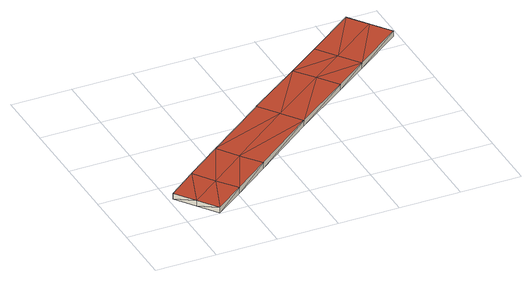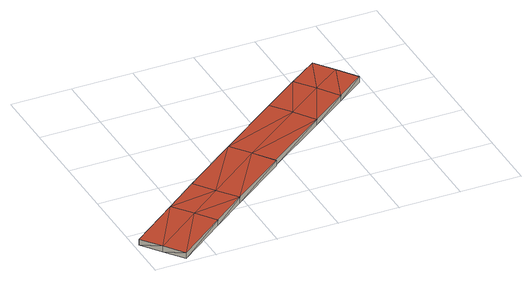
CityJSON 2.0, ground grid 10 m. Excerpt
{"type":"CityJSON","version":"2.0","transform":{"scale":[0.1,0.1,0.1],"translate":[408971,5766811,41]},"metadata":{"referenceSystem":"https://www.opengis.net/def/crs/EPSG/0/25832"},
"CityObjects":{
"building1":{"type":"Building","attributes":{"Geometrietyp2DReferenz":"2000","Gemeindeschluessel":"05515000","function":"53001_1800","roofType":"9999","measuredHeight":1},"geometry":[{"type":"Solid","lod":"2","boundaries":[[[[0,1,2]],[[1,3,2]],[[4,5,0]],[[5,1,0]],[[6,7,4]],[[7,5,4]],[[8,9,6]],[[9,7,6]],[[10,11,8]],[[11,9,8]],[[12,13,10]],[[13,11,10]],[[14,15,12]],[[15,13,12]],[[16,17,14]],[[17,15,14]],[[18,19,16]],[[19,17,16]],[[20,21,18]],[[21,19,18]],[[22,23,20]],[[23,21,20]],[[24,25,22]],[[25,23,22]],[[26,27,24]],[[27,25,24]],[[28,29,26]],[[29,27,26]],[[30,31,28]],[[31,29,28]],[[32,33,30]],[[33,31,30]],[[2,3,32]],[[3,33,32]],[[3,1,5]],[[3,5,34]],[[34,5,7]],[[34,7,35]],[[35,7,36]],[[36,7,9]],[[36,9,11]],[[36,11,13]],[[36,13,37]],[[37,13,38]],[[38,13,15]],[[38,15,17]],[[38,17,19]],[[33,3,34]],[[33,34,31]],[[31,34,35]],[[31,35,29]],[[29,35,27]],[[27,35,36]],[[27,36,37]],[[27,37,25]],[[25,37,23]],[[23,37,38]],[[23,38,19]],[[23,19,21]],[[26,39,40]],[[28,26,41]],[[26,40,41]],[[26,24,39]],[[24,22,39]],[[22,42,39]],[[22,18,42]],[[22,20,18]],[[2,4,0]],[[2,43,4]],[[43,6,4]],[[43,41,6]],[[41,40,6]],[[40,8,6]],[[40,10,8]],[[40,12,10]],[[40,39,12]],[[39,42,12]],[[42,14,12]],[[42,16,14]],[[42,18,16]],[[32,43,2]],[[32,30,43]],[[30,41,43]],[[30,28,41]]]],"semantics":{"surfaces":[{"type":"WallSurface"},{"type":"GroundSurface"},{"type":"RoofSurface"}],"values":[[0,0,0,0,0,0,0,0,0,0,0,0,0,0,0,0,0,0,0,0,0,0,0,0,0,0,0,0,0,0,0,0,0,0,1,1,1,1,1,1,1,1,1,1,1,1,1,1,1,1,1,1,1,1,1,1,1,1,1,2,2,2,2,2,2,2,2,2,2,2,2,2,2,2,2,2,2,2,2,2,2,2,2,2]]}}]}
},
"vertices":[
[7,65,17],[7,65,7],[30,33,17],[30,33,7],[54,101,18],[54,101,8],[115,146,19],[115,146,9],[218,222,20],[218,222,10],[218,223,20],[218,223,10],[309,289,19],[309,289,9],[364,330,18],[364,330,8],[444,390,17],[444,390,7],[468,358,17],[468,358,7],[492,326,17],[492,326,7],[412,266,18],[412,266,8],[357,225,19],[357,225,9],[266,158,20],[266,158,10],[163,81,19],[163,81,9],[102,36,18],[102,36,8],[54,1,17],[54,1,7],[78,68,8],[139,113,9],[242,190,10],[333,257,9],[388,298,8],[333,257,19],[242,190,20],[139,113,19],[388,298,18],[78,68,18]
]}
